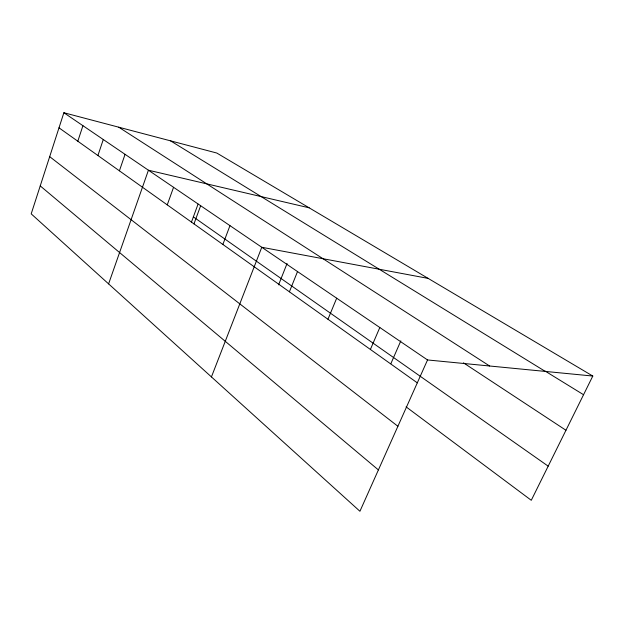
<?xml version="1.0" encoding="UTF-8"?>
<svg xmlns="http://www.w3.org/2000/svg" width="624" height="624" viewBox="0 0 624 624"><rect width="100%" height="100%" fill="white"/><g stroke="black" fill="none" stroke-linecap="round" stroke-linejoin="round"><path stroke-width="0.94" d="M592.8 376.046L216.793 153.036L63.874 112.733L31.2 213.86L359.931 511.267L427.534 359.954L592.8 376.046L531.281 500.292L406.099 406.856M77.821 141.219L82.93 125.689M97.913 155.524L103.28 139.526M119.41 170.82L125.057 154.331M108.599 283.881L148.426 170.219L309.169 207.823M167.248 204.875L173.558 187.301M191.373 222.331L198.058 204.11M193.97 223.891L200.655 205.725M222.869 244.46L229.967 225.646M211.435 376.919L261.776 247.276L428.142 278.39M278.6 284.833L287.063 263.507M289.403 291.814L297.515 271.565M327.959 319.262L336.687 298.202M370.391 349.456L379.821 327.514M390.842 363.73L400.842 340.852M545.197 371.132L583.549 394.719M170.555 140.852L545.314 371.42M118.747 127.195L489.622 365.999M463.46 362.84L565.952 430.264M63.874 112.733L427.534 359.954M193.362 216.895L548.184 466.151M58.999 127.826L417.308 382.847M49.686 156.655L397.901 426.278M40.232 185.905L378.401 469.927"/></g></svg>
